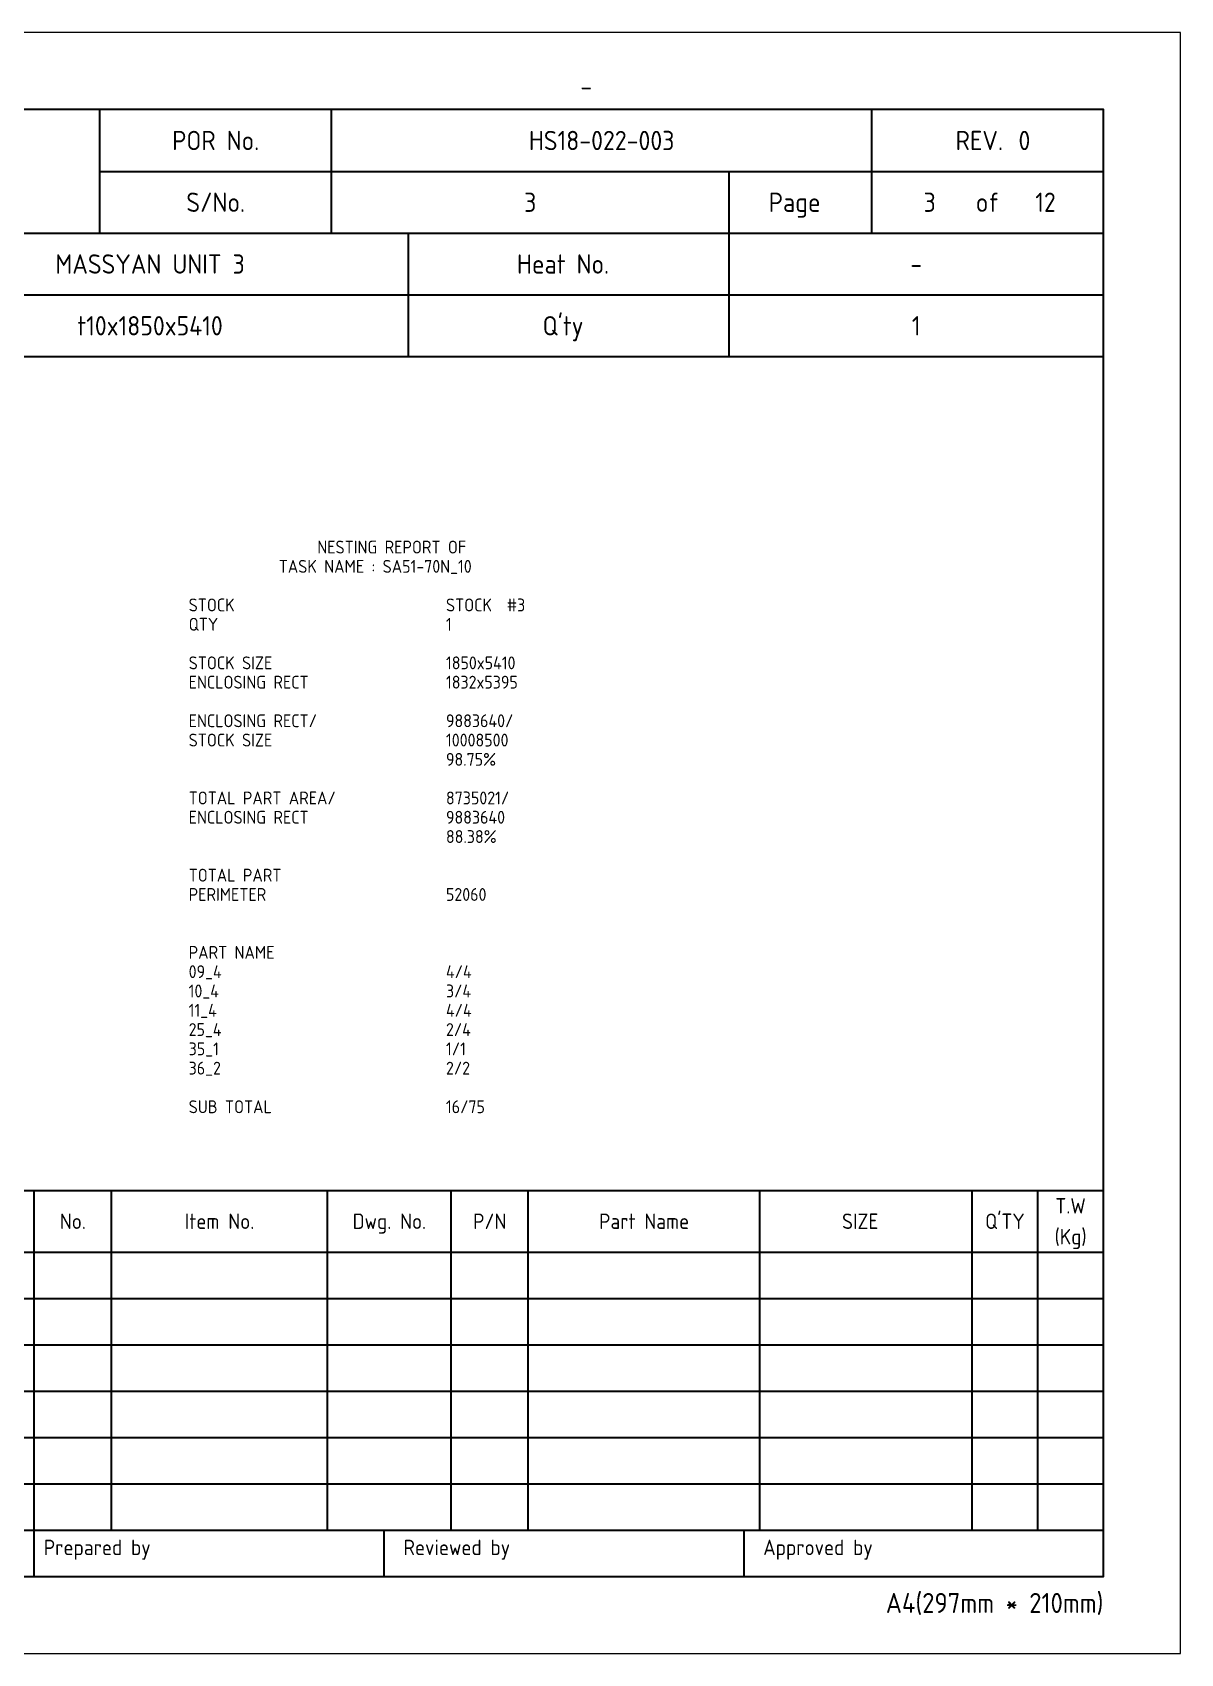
# Model space of a CAD drawing. Header units: millimetres. Extents: x -47360 to 661737, y -45870 to 354580.
# Drawn here: x 348896 to 357820, y 0 to 12600 of the extents above; entities that cross this region are included whole.
import ezdxf
from ezdxf.enums import TextEntityAlignment as Align

# ---------------------------------------------------------------- set-up
doc = ezdxf.new("R2010")
doc.units = ezdxf.units.MM
doc.header["$LTSCALE"] = 10
doc.layers.add('PAGE', color=9, linetype='Continuous', plot=False)
doc.layers.add('SUMMARY', color=4, linetype='Continuous')
doc.layers.add('TITLE', color=15, linetype='Continuous', lineweight=40)
doc.styles.get("Standard").update_dxf_attribs({"font": 'isocp2.shx', "bigfont": 'whgtxt.shx'})

# ---------------------------------------------------------------- blocks, each defined once
blk = doc.blocks.new('CP00')
at = {"layer": 'PAGE'}
blk.add_lwpolyline([(0, 0), (297, 0), (297, 210), (0, 210)], close=True, dxfattribs=at)
at = {"layer": 'TITLE'}
for p, q in [((157, 184), (157, 200)), ((10, 184), (287, 184)), ((10, 168), (287, 168)), ((10, 60), (287, 60)), ((148.5, 16), (287, 16))]:
    blk.add_line(p, q, dxfattribs=at)
at = {"layer": 'TITLE', "color": 8}
for p, q in [((187, 184), (187, 200)), ((257, 184), (257, 192)), ((238.5, 168), (238.5, 184)), ((10, 176), (287, 176)), ((158.5, 16), (158.5, 60)), ((186.5, 16), (186.5, 60)), ((202.5, 16), (202.5, 60)), ((212.5, 16), (212.5, 60)), ((242.5, 16), (242.5, 60)), ((270, 16), (270, 60)), ((278.5, 16), (278.5, 60)), ((10, 52), (287, 52)), ((10, 46), (287, 46)), ((10, 40), (287, 40)), ((10, 34), (287, 34)), ((10, 28), (287, 28)), ((10, 22), (287, 22)), ((10, 16), (148.5, 16)), ((193.8, 16), (193.8, 10)), ((240.4, 16), (240.4, 10))]:
    blk.add_line(p, q, dxfattribs=at)
at = {"layer": 'TITLE', "color": 9}
for p, q in [((257, 192), (257, 200)), ((157, 192), (287, 192)), ((238.5, 184), (238.5, 192)), ((197, 168), (197, 184)), ((148.5, 10), (148.5, 60))]:
    blk.add_line(p, q, dxfattribs=at)
at = {"layer": 'TITLE', "color": 15}
blk.add_lwpolyline([(10, 10), (287, 10), (287, 200), (10, 200)], close=True, dxfattribs=at)
at = {"layer": 'PAGE', "color": 2}
blk.add_attdef('ATT_NESTINGPLANNO', text='', height=2.5, dxfattribs=at).set_placement((220, 203), align=Align.MIDDLE_CENTER)
for tag, p in [('ATT_OWNERITEMNO', (35, 7.09)), ('ATT_PARTNAME', (35, 2.09))]:
    blk.add_attdef(tag, text='', height=2.5, dxfattribs=at).set_placement(p, align=Align.MIDDLE_LEFT)
at = {"layer": 'TITLE', "color": 2}
for s, height, p in [('POR No.', 2.5, (172, 196)), ('S/No.', 2.5, (172, 188)), ('Page', 2.5, (247, 188)), ('of', 2.5, (272, 188)), ('Heat No.', 2.5, (217, 180)), ('-', 2.5, (262.75, 180)), ("Q'ty", 2.5, (217, 172)), ('T.W', 2, (282.75, 58)), ('No.', 2, (153.5, 56)), ('Item No.', 2, (172.5, 56)), ('Dwg. No.', 2, (194.5, 56)), ('P/N', 2, (207.5, 56)), ('Part Name', 2, (227.5, 56)), ('SIZE', 2, (255.5, 56)), ("Q'TY", 2, (274.25, 56)), ('(Kg)', 2, (282.75, 54))]:
    blk.add_text(s, height=height, dxfattribs=at).set_placement(p, align=Align.MIDDLE_CENTER)
blk.add_text('REV.', height=2.5, dxfattribs=at).set_placement((274, 196), align=Align.MIDDLE_RIGHT)
blk.add_text('0', height=2.5, dxfattribs=at).set_placement((276, 196), align=Align.MIDDLE_LEFT)
for s, p in [('Prepared by', (149.73, 12.75)), ('Reviewed by', (196.33, 12.75)), ('Approved by', (242.93, 12.75))]:
    blk.add_text(s, height=2, dxfattribs=at).set_placement(p)
blk.add_text('A4(297mm * 210mm)', height=2.5936, dxfattribs=at).set_placement((287, 5.26), align=Align.RIGHT)
for tag, height, p in [('ATT_PORNO', 2.5, (222, 196)), ('ATT_CUTTINGPLANNO', 2.5, (212.75, 188)), ('ATT_PAGENO', 2.5, (264.5, 188)), ('ATT_PAGESUBTOTAL', 2.5, (279.5, 188)), ('ATT_WONO', 2.5, (70, 180)), ('ATT_PROJECT', 2.5, (163.5, 180)), ('ATT_PORWEIGHT', 2, (278.5, 89)), ('ATT_NETWEIGHT', 2, (278.5, 83)), ('ATT_SAVEWEIGHT', 2, (278.5, 77)), ('ATT_SCRAPWEIGHT', 2, (278.5, 71)), ('ATT_CUTTING', 2, (278.5, 65))]:
    blk.add_attdef(tag, text='', height=height, dxfattribs=at).set_placement(p, align=Align.MIDDLE_CENTER)
at = {"layer": 'TITLE', "color": 3}
for tag, p in [('ATT_MATERIAL', (70, 172)), ('ATT_SIZE', (163.5, 172)), ('ATT_QTY', (262.75, 172))]:
    blk.add_attdef(tag, text='', height=2.5, dxfattribs=at).set_placement(p, align=Align.MIDDLE_CENTER)

msp = doc.modelspace()

# ---------------------------------------------------------------- block references
ref = msp.add_blockref('CP00', (340000, 0), dxfattribs=dict(xscale=60, yscale=60, zscale=60))
ref.add_attrib('ATT_PROJECT', 'MASSYAN UNIT 3', dxfattribs={"layer": 'TITLE', "color": 2, "height": 150}).set_placement((349810, 10800), align=Align.MIDDLE_CENTER)
ref.add_attrib('ATT_PORNO', 'HS18-022-003', dxfattribs={"layer": 'TITLE', "color": 2, "height": 150}).set_placement((353320, 11760), align=Align.MIDDLE_CENTER)
ref.add_attrib('ATT_SIZE', 't10x1850x5410', dxfattribs={"layer": 'TITLE', "color": 3, "height": 150}).set_placement((349810, 10320), align=Align.MIDDLE_CENTER)
ref.add_attrib('ATT_QTY', '1', dxfattribs={"layer": 'TITLE', "color": 3, "height": 150}).set_placement((355765, 10320), align=Align.MIDDLE_CENTER)
ref.add_attrib('ATT_NESTINGPLANNO', '-', dxfattribs={"layer": 'PAGE', "color": 2, "height": 150}).set_placement((353200, 12180), align=Align.MIDDLE_CENTER)
ref.add_attrib('ATT_CUTTINGPLANNO', '3', dxfattribs={"layer": 'TITLE', "color": 2, "height": 150}).set_placement((352765, 11280), align=Align.MIDDLE_CENTER)
ref.add_attrib('ATT_PAGENO', '3', dxfattribs={"layer": 'TITLE', "color": 2, "height": 150}).set_placement((355870, 11280), align=Align.MIDDLE_CENTER)
ref.add_attrib('ATT_PAGESUBTOTAL', '12', dxfattribs={"layer": 'TITLE', "color": 2, "height": 150}).set_placement((356770, 11280), align=Align.MIDDLE_CENTER)

# ---------------------------------------------------------------- texts
at = {"layer": 'SUMMARY'}
for s, p in [('NESTING REPORT OF', (351110, 8550)), ('TASK NAME : SA51-70N_10', (350810, 8400)), ('STOCK ', (350110, 8100)), ('STOCK  #3', (352110, 8100)), ('QTY', (350110, 7950)), ('1', (352110, 7950)), ('STOCK SIZE', (350110, 7650)), ('1850x5410', (352110, 7650)), ('ENCLOSING RECT', (350110, 7500)), ('1832x5395', (352110, 7500)), ('ENCLOSING RECT/', (350110, 7200)), ('9883640/', (352110, 7200)), ('STOCK SIZE', (350110, 7050)), ('10008500', (352110, 7050)), ('98.75%', (352110, 6900)), ('TOTAL PART AREA/', (350110, 6600)), ('8735021/', (352110, 6600)), ('ENCLOSING RECT', (350110, 6450)), ('9883640', (352110, 6450)), ('88.38%', (352110, 6300)), ('TOTAL PART', (350110, 6000)), ('PERIMETER', (350110, 5850)), ('52060', (352110, 5850)), ('PART NAME', (350110, 5400)), ('09_4', (350110, 5250)), ('4/4', (352110, 5250)), ('10_4', (350110, 5100)), ('3/4', (352110, 5100)), ('11_4', (350110, 4950)), ('4/4', (352110, 4950)), ('25_4', (350110, 4800)), ('2/4', (352110, 4800)), ('35_1', (350110, 4650)), ('1/1', (352110, 4650)), ('36_2', (350110, 4500)), ('2/2', (352110, 4500)), ('SUB TOTAL', (350110, 4200)), ('16/75', (352110, 4200))]:
    msp.add_text(s, height=100, dxfattribs=at).set_placement(p)

doc.saveas('drawing.dxf')
